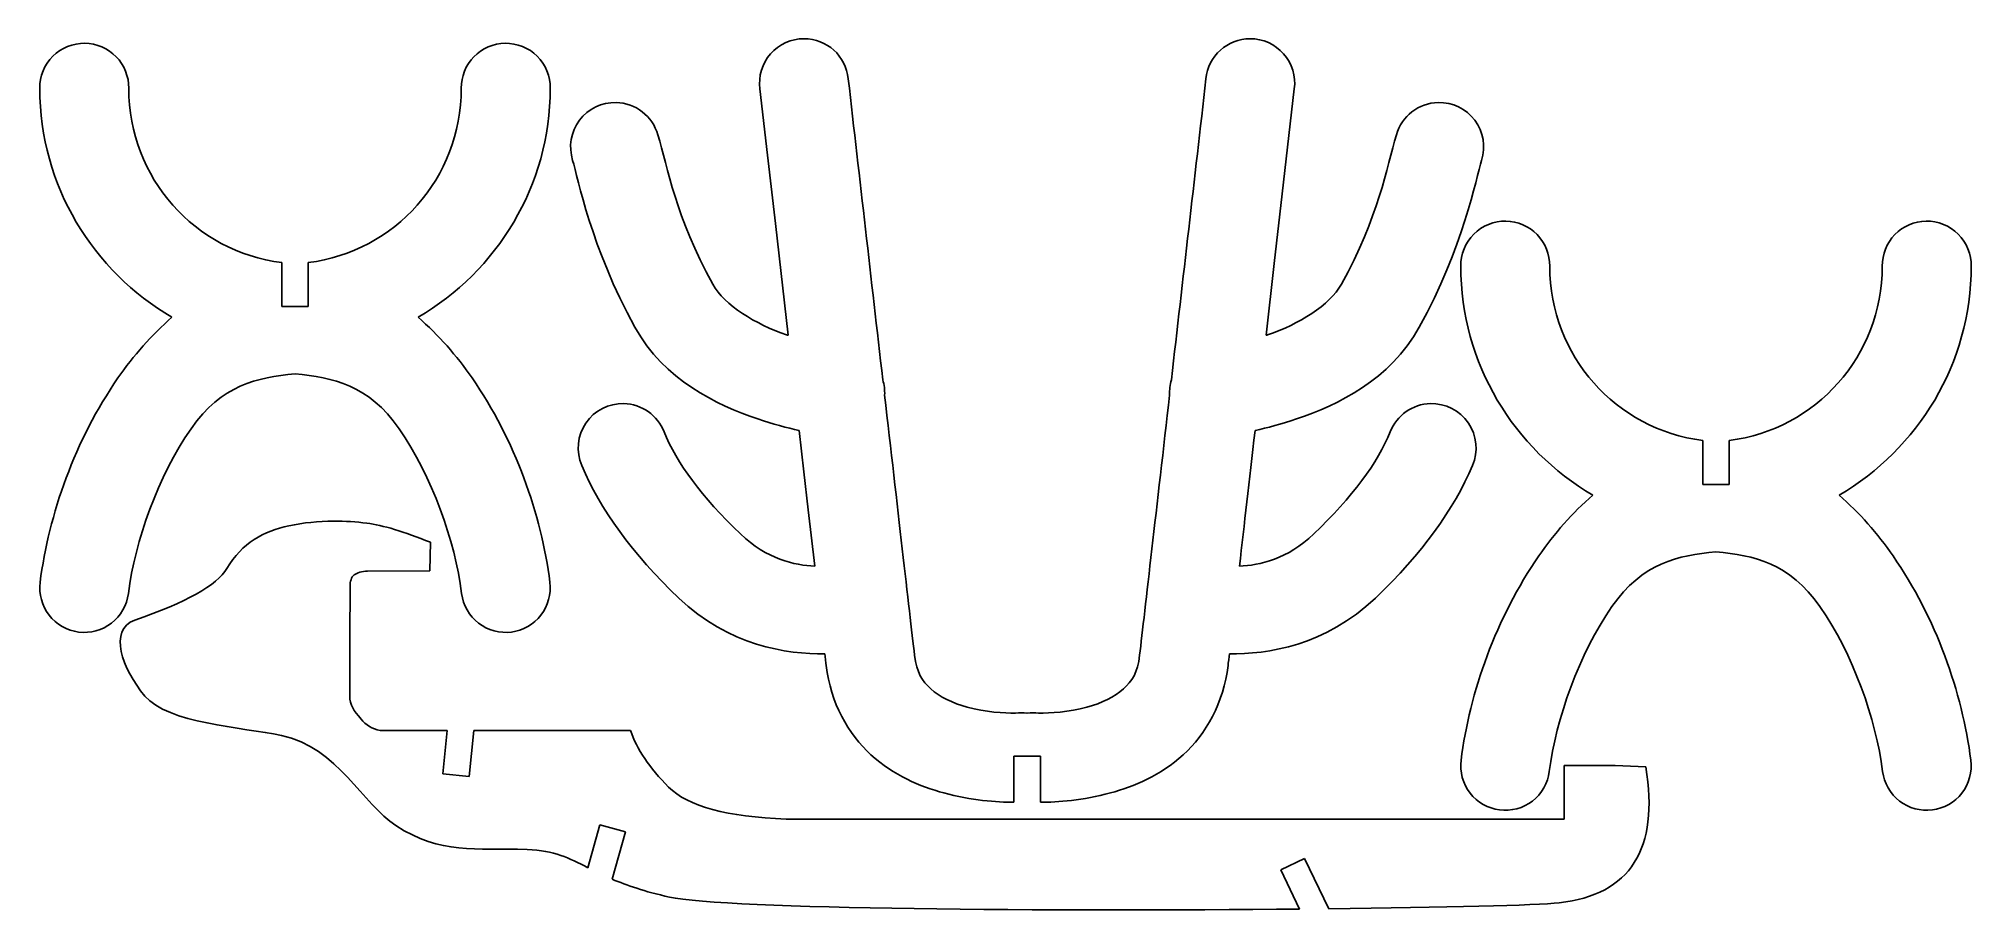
# Model space of a CAD drawing. Header units: millimetres. Extents: x -7 to 453, y 6 to 214.
import ezdxf

# ---------------------------------------------------------------- set-up
doc = ezdxf.new("R2010")
doc.units = ezdxf.units.MM

msp = doc.modelspace()

# ---------------------------------------------------------------- linework, layer by layer
at = {"color": 7, "linetype": 'Continuous', "lineweight": 25}
for p, q in [((50.6, 160.37), (50.6, 149.91)), ((56.9, 149.91), (56.9, 160.37)), ((50.6, 149.91), (56.9, 149.91)), ((388.74, 118.04), (388.74, 107.58)), ((395.04, 107.58), (395.04, 118.04)), ((388.74, 107.58), (395.04, 107.58)), ((85.8, 87.04), (86.01, 93.81)), ((70.99, 86.97), (85.8, 87.04)), ((89.97, 49.05), (73.99, 49.05)), ((89.97, 49.05), (88.92, 38.72)), ((95.18, 38.09), (96.3, 49.05)), ((133.56, 49.05), (96.3, 49.05)), ((231.11, 42.94), (224.81, 42.94)), ((224.81, 42.94), (224.81, 31.94)), ((231.11, 31.94), (231.11, 42.94)), ((88.92, 38.72), (95.18, 38.09)), ((355.8, 40.68), (355.8, 27.96)), ((367.91, 40.68), (355.8, 40.68)), ((375.2, 40.38), (367.91, 40.68)), ((355.8, 27.96), (170.66, 27.96)), ((126.32, 26.6), (123.46, 16.37)), ((132.39, 24.9), (126.32, 26.6)), ((129.24, 13.64), (132.39, 24.9)), ((294, 18.6), (288.31, 15.89)), ((299.73, 6.62), (294, 18.6)), ((288.31, 15.89), (292.78, 6.54))]:
    msp.add_line(p, q, dxfattribs=at)
at = {"color": 7, "linetype": 'Continuous', "lineweight": 25, "flags": 128}
for points in [[(164.37, 201.72), (166.18, 185.95), (168.05, 169.67), (171.11, 143.07)], [(284.81, 143.07), (286.78, 160.14), (288.68, 176.71), (291.55, 201.72)], [(173.71, 120.42), (174.84, 110.61), (175.89, 101.51), (177.43, 88.14)]]:
    msp.add_lwpolyline(points, dxfattribs=at)
at = {"color": 7, "linetype": 'Continuous', "lineweight": 25}
for points in [[(3.75, 212.58), (0.93, 212.62), (-1.89, 211.48), (-3.89, 209.49)], [(11.19, 209.37), (9.26, 211.36), (6.52, 212.54), (3.75, 212.58)], [(103.75, 212.58), (100.98, 212.54), (98.24, 211.36), (96.31, 209.37)], [(111.39, 209.49), (109.39, 211.48), (106.57, 212.62), (103.75, 212.58)], [(174.87, 213.66), (171.83, 213.67), (168.93, 212.36), (166.92, 210.07)], [(185.4, 204.14), (184.85, 209.55), (180.31, 213.66), (174.87, 213.66)], [(281.05, 213.66), (275.62, 213.66), (271.07, 209.55), (270.53, 204.14)], [(289, 210.07), (286.99, 212.36), (284.1, 213.67), (281.05, 213.66)], [(-3.89, 209.49), (-5.88, 207.49), (-7.03, 204.67), (-6.99, 201.85)], [(14.18, 201.85), (14.22, 204.62), (13.12, 207.39), (11.19, 209.37)], [(96.31, 209.37), (94.38, 207.39), (93.28, 204.62), (93.32, 201.85)], [(114.49, 201.85), (114.53, 204.67), (113.38, 207.49), (111.39, 209.49)], [(166.92, 210.07), (164.91, 207.78), (163.98, 204.74), (164.37, 201.72)], [(291.55, 201.72), (291.94, 204.74), (291.01, 207.78), (289, 210.07)], [(193.62, 132.48), (190.88, 156.39), (188.13, 180.28), (185.4, 204.14)], [(270.53, 204.14), (267.79, 180.28), (265.05, 156.39), (262.3, 132.48)], [(-6.99, 201.85), (-6.99, 178.66), (5.69, 158.3), (24.47, 147.37)], [(50.6, 160.37), (29.96, 163), (14.18, 180.46), (14.18, 201.85)], [(93.32, 201.85), (93.32, 180.46), (77.54, 162.99), (56.9, 160.37)], [(83.03, 147.37), (101.8, 158.3), (114.49, 178.66), (114.49, 201.85)], [(130.16, 198.48), (126.74, 198.56), (123.5, 196.98), (121.45, 194.25)], [(140.09, 190.79), (138.82, 195.25), (134.79, 198.37), (130.16, 198.48)], [(325.77, 198.48), (321.13, 198.37), (317.11, 195.25), (315.84, 190.79)], [(334.48, 194.25), (332.43, 196.98), (329.18, 198.56), (325.77, 198.48)], [(121.45, 194.25), (119.39, 191.52), (118.79, 187.97), (119.81, 184.71)], [(336.11, 184.71), (337.14, 187.97), (336.53, 191.52), (334.48, 194.25)], [(153.18, 155.22), (144.25, 171.41), (142.45, 182.92), (140.09, 190.79)], [(315.84, 190.79), (313.48, 182.92), (311.67, 171.41), (302.74, 155.22)], [(119.81, 184.71), (121.1, 180.43), (124.15, 164.02), (134.65, 145)], [(321.28, 145), (331.78, 164.02), (334.83, 180.43), (336.11, 184.71)], [(341.89, 170.25), (339.07, 170.29), (336.25, 169.15), (334.25, 167.15)], [(449.52, 167.15), (447.53, 169.15), (444.71, 170.29), (441.89, 170.25)], [(334.25, 167.15), (332.25, 165.16), (331.11, 162.34), (331.15, 159.52)], [(349.32, 167.04), (347.39, 169.03), (344.66, 170.21), (341.89, 170.25)], [(352.32, 159.52), (352.35, 162.29), (351.25, 165.05), (349.32, 167.04)], [(434.45, 167.04), (432.52, 165.05), (431.42, 162.29), (431.46, 159.52)], [(441.89, 170.25), (439.12, 170.21), (436.38, 169.03), (434.45, 167.04)], [(452.63, 159.52), (452.67, 162.34), (451.52, 165.16), (449.52, 167.15)], [(331.15, 159.52), (331.15, 136.32), (343.83, 115.97), (362.61, 105.04)], [(388.74, 118.04), (368.1, 120.66), (352.32, 138.13), (352.32, 159.52)], [(431.46, 159.52), (431.46, 138.12), (415.68, 120.66), (395.04, 118.04)], [(421.17, 105.04), (439.94, 115.97), (452.63, 136.32), (452.63, 159.52)], [(170.72, 143.19), (163.3, 145.73), (155.96, 150.19), (153.18, 155.22)], [(302.74, 155.22), (299.97, 150.19), (292.62, 145.73), (285.2, 143.19)], [(24.47, 147.37), (19.58, 143.17), (15.28, 138.2), (11.61, 132.92)], [(95.88, 132.92), (92.22, 138.2), (87.92, 143.17), (83.03, 147.37)], [(134.65, 145), (141.59, 132.42), (153.98, 126.55), (163.87, 123.17)], [(171.11, 143.07), (170.98, 143.11), (170.85, 143.15), (170.72, 143.19)], [(285.2, 143.19), (285.07, 143.15), (284.94, 143.11), (284.81, 143.07)], [(292.06, 123.17), (301.94, 126.55), (314.34, 132.42), (321.28, 145)], [(29, 120.85), (36.25, 131.3), (44.72, 132.99), (53.75, 133.91)], [(53.75, 133.91), (62.78, 132.99), (71.25, 131.3), (78.5, 120.85)], [(11.61, 132.92), (1.41, 118.21), (-4.86, 100.42), (-6.91, 84.29)], [(114.4, 84.29), (112.35, 100.42), (106.09, 118.21), (95.88, 132.92)], [(194.05, 128.86), (194.12, 130.08), (193.97, 131.3), (193.62, 132.48)], [(201.18, 66.93), (199.94, 77.63), (197.01, 103.06), (194.05, 128.86)], [(261.88, 128.86), (258.91, 103.06), (255.99, 77.63), (254.74, 66.93)], [(262.3, 132.48), (261.95, 131.3), (261.81, 130.08), (261.88, 128.86)], [(132, 126.82), (128.4, 126.92), (125, 125.18), (122.97, 122.2)], [(141.57, 120.11), (140.02, 124.06), (136.25, 126.71), (132, 126.82)], [(323.92, 126.82), (319.68, 126.71), (315.91, 124.06), (314.36, 120.11)], [(332.96, 122.2), (330.93, 125.18), (327.53, 126.92), (323.92, 126.82)], [(14.09, 81.62), (15.69, 94.14), (21.15, 109.54), (29, 120.85)], [(78.5, 120.85), (86.35, 109.54), (91.81, 94.14), (93.4, 81.62)], [(122.97, 122.2), (120.94, 119.22), (120.57, 115.41), (121.98, 112.1)], [(159.75, 95.81), (150.57, 104.62), (144.51, 112.72), (141.57, 120.11)], [(163.87, 123.17), (167.44, 121.95), (170.83, 121.06), (173.71, 120.42)], [(278.5, 88.14), (279.64, 98.03), (280.81, 108.22), (282.21, 120.42)], [(282.21, 120.42), (285.1, 121.06), (288.48, 121.95), (292.06, 123.17)], [(314.36, 120.11), (311.41, 112.72), (305.35, 104.62), (296.18, 95.81)], [(333.94, 112.1), (335.36, 115.41), (334.98, 119.22), (332.96, 122.2)], [(121.98, 112.1), (126.32, 101.68), (134.03, 91.16), (145.09, 80.54)], [(310.83, 80.54), (321.9, 91.16), (329.6, 101.68), (333.94, 112.1)], [(362.61, 105.04), (357.72, 100.84), (353.42, 95.87), (349.75, 90.58)], [(434.02, 90.58), (430.36, 95.87), (426.05, 100.84), (421.17, 105.04)], [(52.31, 97.76), (46.26, 96.47), (41.18, 93.69), (37.54, 87.62)], [(62.9, 98.84), (59.35, 98.82), (55.7, 98.48), (52.31, 97.76)], [(70.83, 98.37), (68.35, 98.68), (65.65, 98.86), (62.9, 98.84)], [(86.01, 93.81), (79.66, 96.37), (74.6, 97.89), (70.83, 98.37)], [(177.43, 88.14), (172.68, 88.32), (165.96, 89.85), (159.75, 95.81)], [(296.18, 95.81), (289.97, 89.85), (283.25, 88.32), (278.5, 88.14)], [(37.54, 87.62), (35.11, 83.57), (27.8, 79.47), (15.6, 75.31)], [(349.75, 90.58), (339.55, 75.87), (333.28, 58.09), (331.23, 41.96)], [(367.14, 78.52), (374.39, 88.97), (382.86, 90.66), (391.89, 91.58)], [(391.89, 91.58), (400.92, 90.66), (409.38, 88.97), (416.63, 78.52)], [(452.54, 41.96), (450.49, 58.09), (444.23, 75.87), (434.02, 90.58)], [(-6.91, 84.29), (-7.26, 81.54), (-6.47, 78.67), (-4.78, 76.48)], [(66.77, 57.34), (66.8, 68.49), (66.83, 72.92), (66.84, 83.31)], [(66.84, 83.31), (66.84, 84.45), (67.11, 85.51), (67.86, 86.07)], [(67.86, 86.07), (68.54, 86.58), (69.59, 86.88), (70.99, 86.97)], [(112.27, 76.48), (113.97, 78.67), (114.75, 81.54), (114.4, 84.29)], [(10.07, 74.59), (12.27, 76.28), (13.75, 78.87), (14.09, 81.62)], [(93.4, 81.62), (93.75, 78.87), (95.23, 76.28), (97.42, 74.59)], [(145.09, 80.54), (156.91, 69.19), (170.86, 67.16), (179.83, 67.26)], [(276.09, 67.26), (285.06, 67.16), (299.01, 69.19), (310.83, 80.54)], [(352.23, 39.29), (353.83, 51.8), (359.29, 67.21), (367.14, 78.52)], [(416.63, 78.52), (424.49, 67.21), (429.95, 51.8), (431.54, 39.29)], [(-4.78, 76.48), (-3.08, 74.29), (-0.49, 72.81), (2.26, 72.46)], [(2.26, 72.46), (5.01, 72.11), (7.88, 72.89), (10.07, 74.59)], [(15.6, 75.31), (9.34, 72.98), (12.52, 63.77), (18.01, 57.23)], [(97.42, 74.59), (99.61, 72.89), (102.49, 72.11), (105.24, 72.46)], [(105.24, 72.46), (107.99, 72.81), (110.58, 74.29), (112.27, 76.48)], [(179.83, 67.26), (179.91, 66.63), (180.09, 65.05), (180.16, 64.49)], [(180.16, 64.49), (181.19, 55.61), (185.4, 48.17), (190.81, 43.26)], [(205.04, 58.92), (202.99, 60.79), (201.67, 62.76), (201.18, 66.93)], [(254.74, 66.93), (254.26, 62.76), (252.93, 60.79), (250.88, 58.92)], [(265.11, 43.26), (270.52, 48.17), (274.74, 55.61), (275.77, 64.49)], [(275.77, 64.49), (275.83, 65.05), (276.02, 66.63), (276.09, 67.26)], [(18.01, 57.23), (23.49, 50.7), (41.21, 49.79), (50.49, 47.87)], [(69.45, 51.73), (67.75, 53.88), (66.77, 54.93), (66.77, 57.34)], [(213.72, 54.59), (210.21, 55.55), (207.09, 57.06), (205.04, 58.92)], [(250.88, 58.92), (248.83, 57.06), (245.71, 55.55), (242.21, 54.59)], [(73.99, 49.05), (72.09, 49.41), (70.58, 50.3), (69.45, 51.73)], [(225.23, 53.12), (222.47, 53.15), (218.04, 53.41), (213.72, 54.59)], [(227.91, 53.18), (227.02, 53.27), (226.12, 53.25), (225.23, 53.12)], [(227.96, 53.18), (227.96, 53.18), (227.94, 53.18), (227.91, 53.18)], [(228.01, 53.18), (227.98, 53.18), (227.97, 53.18), (227.96, 53.18)], [(230.69, 53.12), (229.8, 53.25), (228.9, 53.27), (228.01, 53.18)], [(242.21, 54.59), (237.88, 53.41), (233.45, 53.15), (230.69, 53.12)], [(50.49, 47.87), (63.95, 45), (69.94, 31.34), (77.76, 26.39)], [(142.66, 35.55), (138.09, 40.12), (135.06, 44.62), (133.56, 49.05)], [(190.81, 43.26), (196.22, 38.34), (202.47, 35.72), (208.15, 34.17)], [(247.77, 34.17), (253.45, 35.72), (259.7, 38.34), (265.11, 43.26)], [(331.23, 41.96), (330.88, 39.21), (331.67, 36.33), (333.36, 34.14)], [(450.41, 34.14), (452.11, 36.33), (452.89, 39.21), (452.54, 41.96)], [(348.21, 32.25), (350.4, 33.95), (351.88, 36.54), (352.23, 39.29)], [(354.59, 8.01), (371.53, 9.99), (378.4, 20.78), (375.2, 40.38)], [(431.54, 39.29), (431.89, 36.54), (433.37, 33.95), (435.56, 32.25)], [(170.66, 27.96), (156.57, 28.44), (147.24, 30.97), (142.66, 35.55)], [(208.15, 34.17), (214.62, 32.41), (220.74, 31.98), (224.81, 31.94)], [(231.11, 31.94), (235.19, 31.98), (241.31, 32.41), (247.77, 34.17)], [(333.36, 34.14), (335.06, 31.95), (337.65, 30.47), (340.4, 30.12)], [(340.4, 30.12), (343.15, 29.77), (346.02, 30.56), (348.21, 32.25)], [(435.56, 32.25), (437.75, 30.56), (440.63, 29.77), (443.38, 30.12)], [(443.38, 30.12), (446.13, 30.47), (448.72, 31.95), (450.41, 34.14)], [(77.76, 26.39), (88.52, 19.42), (96.4, 21.17), (109.02, 20.71)], [(109.02, 20.71), (115.54, 20.48), (118.92, 18.68), (123.46, 16.37)], [(129.24, 13.64), (132.63, 12.2), (136.91, 10.72), (142.84, 9.39)], [(142.84, 9.39), (156.1, 6.43), (234.86, 6), (292.78, 6.54)], [(299.73, 6.62), (327.4, 6.92), (349.15, 7.45), (354.59, 8.01)]]:
    msp.add_open_spline(points, degree=3, dxfattribs=at)

doc.saveas('drawing.dxf')
